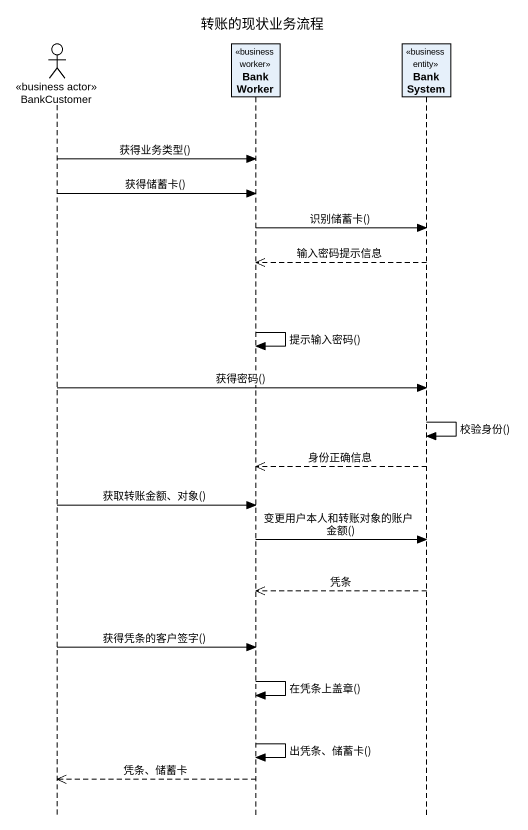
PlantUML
@startuml
title 转账的现状业务流程
hide footbox
actor BankCustomer <<business actor>>
participant BankWorker <<business worker>>
participant BankSystem <<business entity>>

BankCustomer -> BankWorker : 获得业务类型()
BankCustomer -> BankWorker : 获得储蓄卡()
BankWorker -> BankSystem : 识别储蓄卡()
BankSystem -->> BankWorker : 输入密码提示信息
BankWorker -> BankWorker : 提示输入密码()
BankCustomer -> BankSystem : 获得密码()
BankSystem -> BankSystem : 校验身份()
BankSystem -->> BankWorker : 身份正确信息
BankCustomer -> BankWorker : 获取转账金额、对象()
BankWorker -> BankSystem : 变更用户本人和转账对象的账户金额()
BankSystem -->> BankWorker : 凭条
BankCustomer -> BankWorker : 获得凭条的客户签字()
BankWorker -> BankWorker : 在凭条上盖章()
BankWorker -> BankWorker : 出凭条、储蓄卡()
BankWorker -->> BankCustomer : 凭条、储蓄卡
@enduml
